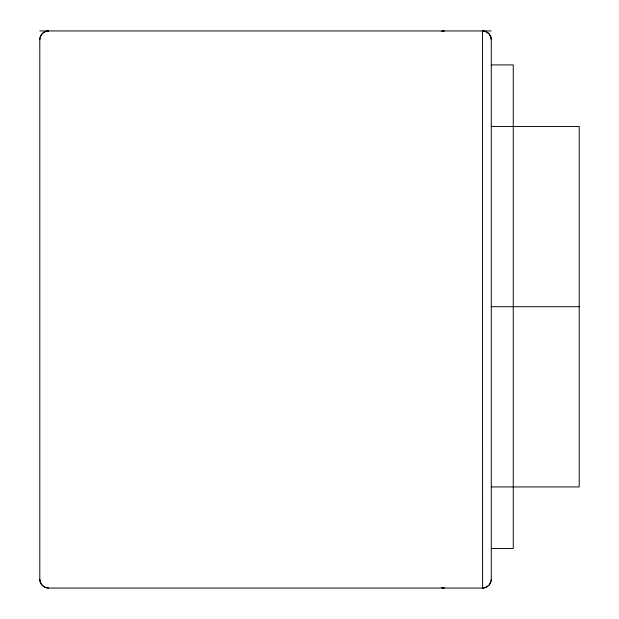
<?xml version="1.0" encoding="UTF-8"?>
<svg xmlns="http://www.w3.org/2000/svg" width="619" height="619" viewBox="0 0 619 619"><rect width="100%" height="100%" fill="white"/><g stroke="black" fill="none" stroke-linecap="round" stroke-linejoin="round"><path stroke-width="0.93" d="M489.18 34.045L490.735 36.683L491.277 39.74L491.277 579.26L490.735 582.317L489.18 584.955M39.794 39.74C39.678 35.043 43.895 30.826 48.592 30.95A8.79 8.79 0 0 0 39.794 39.74L39.794 579.26C39.678 583.957 43.895 588.174 48.592 588.05L482.58 588.05L486.085 587.284L488.979 585.187L486.874 586.874M491.277 579.26L491.262 579.879M491.153 580.769L490.202 583.477M490.109 583.647L489.312 584.8M486.704 586.974L485.458 587.532M485.273 587.593L484.089 587.903M441.966 31.252L444.241 30.95A8.79 8.79 0 0 0 441.819 31.29M483.996 587.918L483.555 587.988M483.199 588.019L482.58 588.05L482.487 30.95L485.992 31.677L488.979 33.813L488.19 33.047M39.794 30.95L491.277 30.95M491.277 64.91L513.259 64.91L513.259 548.488L491.277 548.488M491.277 126.454L579.206 126.454L579.206 486.936L491.277 486.936M491.277 306.699L579.206 306.699M482.487 30.95L483.114 30.973M483.996 31.082L485.01 31.321M441.966 587.748L444.241 588.05A8.79 8.79 0 0 1 441.819 587.71M485.551 31.499L486.526 31.933M486.967 32.173L488.035 32.915M489.25 34.122L490.109 35.353M490.155 35.445L490.797 36.869M490.828 36.954L491.13 38.138M491.153 38.231L491.223 38.765M491.262 39.121L491.277 39.74M48.592 588.05A8.79 8.79 0 0 1 39.794 579.26"/></g></svg>
